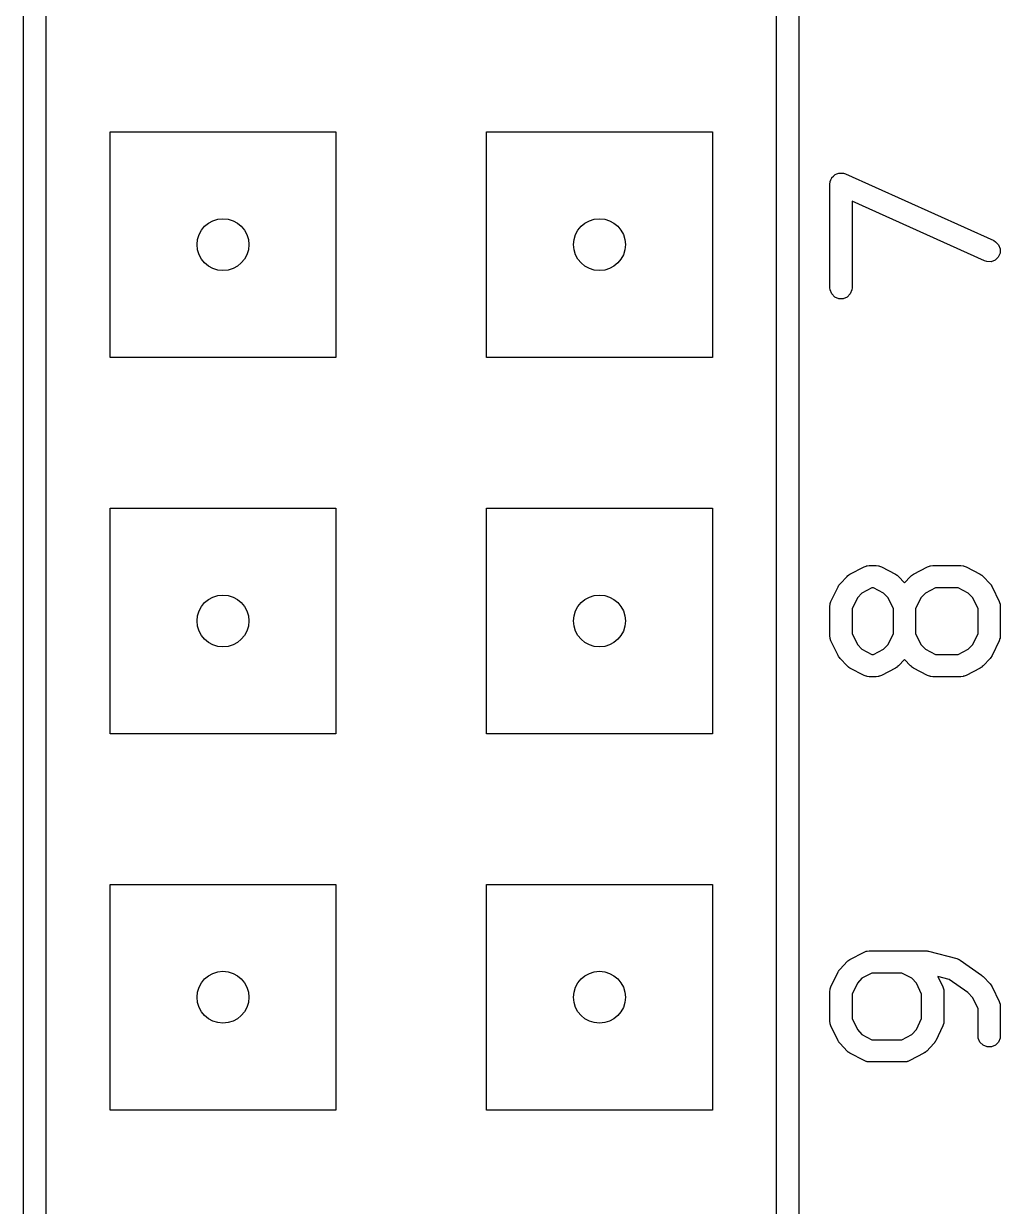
# Model space of a CAD drawing. Extents: x 0.22 to 2.57, y 0.23 to 2.1.
# Drawn here: x 2.3093 to 2.5687, y 0.7933 to 1.1075 of the extents above; entities that cross this region are included whole.
import ezdxf

# ---------------------------------------------------------------- set-up
doc = ezdxf.new("R2010")
doc.units = 0
doc.header["$MEASUREMENT"] = 0
doc.layers.add('BLACK', color=7, linetype='CONTINUOUS')

msp = doc.modelspace()

# ---------------------------------------------------------------- linework, layer by layer
at = {"layer": 'BLACK', "linetype": 'CONTINUOUS'}
for p, q in [((2.30925, 0.59882), (2.30925, 1.79882)), ((2.51516, 1.79882), (2.51516, 0.59882)), ((2.31516, 1.79587), (2.31516, 0.60177)), ((2.50925, 0.60177), (2.50925, 1.79587)), ((2.3322, 1.01882), (2.3322, 1.07882)), ((2.3322, 1.07882), (2.3922, 1.07882)), ((2.3922, 1.07882), (2.3922, 1.01882)), ((2.4322, 1.01882), (2.4322, 1.07882)), ((2.4322, 1.07882), (2.4922, 1.07882)), ((2.4922, 1.07882), (2.4922, 1.01882)), ((2.52342, 1.06491), (2.52347, 1.06548)), ((2.52347, 1.06548), (2.52349, 1.06553)), ((2.52349, 1.06557), (2.52371, 1.06606)), ((2.52349, 1.06553), (2.52349, 1.06557)), ((2.52371, 1.06606), (2.52392, 1.06655)), ((2.52392, 1.06655), (2.52395, 1.06658)), ((2.52395, 1.06658), (2.52397, 1.06662)), ((2.52397, 1.06662), (2.52435, 1.06699)), ((2.52435, 1.06699), (2.52473, 1.06736)), ((2.52473, 1.06736), (2.52477, 1.06738)), ((2.52477, 1.06738), (2.52481, 1.06741)), ((2.52481, 1.06741), (2.5253, 1.0676)), ((2.5253, 1.0676), (2.52579, 1.0678)), ((2.52579, 1.0678), (2.52584, 1.0678)), ((2.52584, 1.0678), (2.52588, 1.06782)), ((2.52588, 1.06782), (2.52641, 1.0678)), ((2.52641, 1.0678), (2.52695, 1.0678)), ((2.52695, 1.0678), (2.52699, 1.06779)), ((2.52699, 1.06779), (2.52703, 1.06779)), ((2.52703, 1.06779), (2.52758, 1.0676)), ((2.52758, 1.0676), (2.56695, 1.04988)), ((2.52342, 1.03735), (2.52342, 1.06491)), ((2.56453, 1.0445), (2.52932, 1.06034)), ((2.52932, 1.06034), (2.52932, 1.03735)), ((2.56695, 1.04988), (2.56745, 1.0496)), ((2.56745, 1.0496), (2.56824, 1.04876)), ((2.56824, 1.04876), (2.56865, 1.04768)), ((2.56865, 1.04768), (2.56862, 1.04653)), ((2.56508, 1.04431), (2.56453, 1.0445)), ((2.56623, 1.04428), (2.56508, 1.04431)), ((2.56731, 1.04469), (2.56623, 1.04428)), ((2.56815, 1.04548), (2.56731, 1.04469)), ((2.56862, 1.04653), (2.56815, 1.04548)), ((2.52347, 1.03677), (2.52342, 1.03735)), ((2.52932, 1.03735), (2.52927, 1.03677)), ((2.52392, 1.03571), (2.52347, 1.03677)), ((2.52473, 1.03489), (2.52392, 1.03571)), ((2.52579, 1.03445), (2.52473, 1.03489)), ((2.52695, 1.03445), (2.52579, 1.03445)), ((2.52801, 1.03489), (2.52695, 1.03445)), ((2.52883, 1.03571), (2.52801, 1.03489)), ((2.52927, 1.03677), (2.52883, 1.03571)), ((2.3922, 1.01882), (2.3322, 1.01882)), ((2.4922, 1.01882), (2.4322, 1.01882)), ((2.3322, 0.91882), (2.3322, 0.97882)), ((2.3322, 0.97882), (2.3922, 0.97882)), ((2.3922, 0.97882), (2.3922, 0.91882)), ((2.4322, 0.91882), (2.4322, 0.97882)), ((2.4322, 0.97882), (2.4922, 0.97882)), ((2.4922, 0.97882), (2.4922, 0.91882)), ((2.52875, 0.96122), (2.5325, 0.96319)), ((2.5325, 0.96319), (2.53303, 0.96341)), ((2.53303, 0.96341), (2.53317, 0.96342)), ((2.53317, 0.96342), (2.53329, 0.96347)), ((2.53329, 0.96347), (2.53387, 0.96353)), ((2.53387, 0.96353), (2.53574, 0.96353)), ((2.53574, 0.96353), (2.53632, 0.96347)), ((2.53632, 0.96347), (2.53645, 0.96342)), ((2.53645, 0.96342), (2.53658, 0.96341)), ((2.53658, 0.96341), (2.53712, 0.96319)), ((2.53712, 0.96319), (2.54087, 0.96122)), ((2.54562, 0.96122), (2.54937, 0.96319)), ((2.54937, 0.96319), (2.54991, 0.96341)), ((2.54991, 0.96341), (2.55004, 0.96342)), ((2.55004, 0.96342), (2.55017, 0.96347)), ((2.55017, 0.96347), (2.55074, 0.96353)), ((2.55074, 0.96353), (2.55824, 0.96353)), ((2.55824, 0.96353), (2.55882, 0.96347)), ((2.55882, 0.96347), (2.55894, 0.96342)), ((2.55894, 0.96342), (2.55908, 0.96341)), ((2.55908, 0.96341), (2.55961, 0.96319)), ((2.55961, 0.96319), (2.56336, 0.96122)), ((2.52594, 0.95846), (2.52611, 0.95868)), ((2.52611, 0.95868), (2.52798, 0.96065)), ((2.52798, 0.96065), (2.52821, 0.96085)), ((2.52821, 0.96085), (2.52826, 0.96091)), ((2.52826, 0.96091), (2.52835, 0.96096)), ((2.52835, 0.96096), (2.52842, 0.96102)), ((2.52842, 0.96102), (2.52849, 0.96106)), ((2.52849, 0.96106), (2.52875, 0.96122)), ((2.54087, 0.96122), (2.54112, 0.96106)), ((2.54112, 0.96106), (2.54119, 0.96102)), ((2.54119, 0.96102), (2.54127, 0.96096)), ((2.54127, 0.96096), (2.54135, 0.96091)), ((2.54135, 0.96091), (2.5414, 0.96085)), ((2.5414, 0.96085), (2.54163, 0.96065)), ((2.54163, 0.96065), (2.54324, 0.95895)), ((2.54324, 0.95895), (2.54486, 0.96065)), ((2.54486, 0.96065), (2.54509, 0.96085)), ((2.54509, 0.96085), (2.54514, 0.96091)), ((2.54514, 0.96091), (2.54522, 0.96096)), ((2.54522, 0.96096), (2.54529, 0.96102)), ((2.54529, 0.96102), (2.54536, 0.96106)), ((2.54536, 0.96106), (2.54562, 0.96122)), ((2.56336, 0.96122), (2.56362, 0.96106)), ((2.56362, 0.96106), (2.56369, 0.96102)), ((2.56369, 0.96102), (2.56377, 0.96096)), ((2.56377, 0.96096), (2.56385, 0.96091)), ((2.56385, 0.96091), (2.5639, 0.96085)), ((2.5639, 0.96085), (2.56413, 0.96065)), ((2.56413, 0.96065), (2.566, 0.95868)), ((2.566, 0.95868), (2.56618, 0.95846)), ((2.5237, 0.95397), (2.52558, 0.95791)), ((2.52558, 0.95791), (2.52572, 0.95815)), ((2.52572, 0.95815), (2.52575, 0.95822)), ((2.52575, 0.95822), (2.52582, 0.95831)), ((2.52582, 0.95831), (2.52588, 0.95841)), ((2.52588, 0.95841), (2.52594, 0.95846)), ((2.53192, 0.95622), (2.53071, 0.95495)), ((2.5346, 0.95763), (2.53192, 0.95622)), ((2.53502, 0.95763), (2.5346, 0.95763)), ((2.53769, 0.95622), (2.53502, 0.95763)), ((2.53891, 0.95495), (2.53769, 0.95622)), ((2.5488, 0.95622), (2.54758, 0.95495)), ((2.55147, 0.95763), (2.5488, 0.95622)), ((2.55751, 0.95763), (2.55147, 0.95763)), ((2.56019, 0.95622), (2.55751, 0.95763)), ((2.5614, 0.95495), (2.56019, 0.95622)), ((2.56618, 0.95846), (2.56623, 0.95841)), ((2.56623, 0.95841), (2.56629, 0.95831)), ((2.56629, 0.95831), (2.56636, 0.95822)), ((2.56636, 0.95822), (2.56639, 0.95815)), ((2.56639, 0.95815), (2.56653, 0.95791)), ((2.56653, 0.95791), (2.56841, 0.95397)), ((2.52342, 0.9527), (2.52347, 0.95328)), ((2.52342, 0.94483), (2.52342, 0.9527)), ((2.52347, 0.95328), (2.5235, 0.95335)), ((2.5235, 0.95335), (2.52351, 0.95343)), ((2.52351, 0.95343), (2.5237, 0.95397)), ((2.53071, 0.95495), (2.52932, 0.95204)), ((2.54029, 0.95204), (2.53891, 0.95495)), ((2.54758, 0.95495), (2.5462, 0.95204)), ((2.56279, 0.95204), (2.5614, 0.95495)), ((2.56841, 0.95397), (2.5686, 0.95343)), ((2.5686, 0.95343), (2.56861, 0.95335)), ((2.56861, 0.95335), (2.56864, 0.95328)), ((2.56864, 0.95328), (2.56869, 0.9527)), ((2.56869, 0.9527), (2.56869, 0.94483)), ((2.52932, 0.95204), (2.52932, 0.9455)), ((2.54029, 0.9455), (2.54029, 0.95204)), ((2.5462, 0.95204), (2.5462, 0.9455)), ((2.56279, 0.9455), (2.56279, 0.95204)), ((2.52347, 0.94425), (2.52342, 0.94483)), ((2.5235, 0.94418), (2.52347, 0.94425)), ((2.52351, 0.94411), (2.5235, 0.94418)), ((2.5237, 0.94356), (2.52351, 0.94411)), ((2.52558, 0.93962), (2.5237, 0.94356)), ((2.52932, 0.9455), (2.53071, 0.94259)), ((2.53891, 0.94259), (2.54029, 0.9455)), ((2.5462, 0.9455), (2.54758, 0.94259)), ((2.5614, 0.94259), (2.56279, 0.9455)), ((2.56841, 0.94356), (2.56653, 0.93962)), ((2.5686, 0.94411), (2.56841, 0.94356)), ((2.56861, 0.94418), (2.5686, 0.94411)), ((2.56864, 0.94425), (2.56861, 0.94418)), ((2.56869, 0.94483), (2.56864, 0.94425)), ((2.53071, 0.94259), (2.53192, 0.94131)), ((2.53192, 0.94131), (2.5346, 0.93991)), ((2.5346, 0.93991), (2.53502, 0.93991)), ((2.53502, 0.93991), (2.53769, 0.94131)), ((2.53769, 0.94131), (2.53891, 0.94259)), ((2.54758, 0.94259), (2.5488, 0.94131)), ((2.5488, 0.94131), (2.55147, 0.93991)), ((2.55147, 0.93991), (2.55751, 0.93991)), ((2.55751, 0.93991), (2.56019, 0.94131)), ((2.56019, 0.94131), (2.5614, 0.94259)), ((2.52572, 0.93939), (2.52558, 0.93962)), ((2.52575, 0.93931), (2.52572, 0.93939)), ((2.52582, 0.93922), (2.52575, 0.93931)), ((2.52588, 0.93913), (2.52582, 0.93922)), ((2.52594, 0.93908), (2.52588, 0.93913)), ((2.52611, 0.93886), (2.52594, 0.93908)), ((2.52798, 0.93689), (2.52611, 0.93886)), ((2.52821, 0.93669), (2.52798, 0.93689)), ((2.52826, 0.93663), (2.52821, 0.93669)), ((2.52835, 0.93657), (2.52826, 0.93663)), ((2.52842, 0.93651), (2.52835, 0.93657)), ((2.54127, 0.93657), (2.54119, 0.93651)), ((2.54135, 0.93663), (2.54127, 0.93657)), ((2.5414, 0.93669), (2.54135, 0.93663)), ((2.54163, 0.93689), (2.5414, 0.93669)), ((2.54324, 0.93858), (2.54163, 0.93689)), ((2.54486, 0.93689), (2.54324, 0.93858)), ((2.54509, 0.93669), (2.54486, 0.93689)), ((2.54514, 0.93663), (2.54509, 0.93669)), ((2.54522, 0.93657), (2.54514, 0.93663)), ((2.54529, 0.93651), (2.54522, 0.93657)), ((2.56377, 0.93657), (2.56369, 0.93651)), ((2.56385, 0.93663), (2.56377, 0.93657)), ((2.5639, 0.93669), (2.56385, 0.93663)), ((2.56413, 0.93689), (2.5639, 0.93669)), ((2.566, 0.93886), (2.56413, 0.93689)), ((2.56618, 0.93908), (2.566, 0.93886)), ((2.56623, 0.93913), (2.56618, 0.93908)), ((2.56629, 0.93922), (2.56623, 0.93913)), ((2.56636, 0.93931), (2.56629, 0.93922)), ((2.56639, 0.93939), (2.56636, 0.93931)), ((2.56653, 0.93962), (2.56639, 0.93939)), ((2.52849, 0.93648), (2.52842, 0.93651)), ((2.52875, 0.93631), (2.52849, 0.93648)), ((2.5325, 0.93434), (2.52875, 0.93631)), ((2.53303, 0.93412), (2.5325, 0.93434)), ((2.53317, 0.93411), (2.53303, 0.93412)), ((2.53329, 0.93406), (2.53317, 0.93411)), ((2.53387, 0.934), (2.53329, 0.93406)), ((2.53574, 0.934), (2.53387, 0.934)), ((2.53632, 0.93406), (2.53574, 0.934)), ((2.53645, 0.93411), (2.53632, 0.93406)), ((2.53658, 0.93412), (2.53645, 0.93411)), ((2.53712, 0.93434), (2.53658, 0.93412)), ((2.54087, 0.93631), (2.53712, 0.93434)), ((2.54112, 0.93648), (2.54087, 0.93631)), ((2.54119, 0.93651), (2.54112, 0.93648)), ((2.54536, 0.93648), (2.54529, 0.93651)), ((2.54562, 0.93631), (2.54536, 0.93648)), ((2.54937, 0.93434), (2.54562, 0.93631)), ((2.54991, 0.93412), (2.54937, 0.93434)), ((2.55004, 0.93411), (2.54991, 0.93412)), ((2.55017, 0.93406), (2.55004, 0.93411)), ((2.55074, 0.934), (2.55017, 0.93406)), ((2.55824, 0.934), (2.55074, 0.934)), ((2.55882, 0.93406), (2.55824, 0.934)), ((2.55894, 0.93411), (2.55882, 0.93406)), ((2.55908, 0.93412), (2.55894, 0.93411)), ((2.55961, 0.93434), (2.55908, 0.93412)), ((2.56336, 0.93631), (2.55961, 0.93434)), ((2.56362, 0.93648), (2.56336, 0.93631)), ((2.56369, 0.93651), (2.56362, 0.93648)), ((2.3922, 0.91882), (2.3322, 0.91882)), ((2.4922, 0.91882), (2.4322, 0.91882)), ((2.3322, 0.81882), (2.3322, 0.87882)), ((2.3322, 0.87882), (2.3922, 0.87882)), ((2.3922, 0.87882), (2.3922, 0.81882)), ((2.4322, 0.81882), (2.4322, 0.87882)), ((2.4322, 0.87882), (2.4922, 0.87882)), ((2.4922, 0.87882), (2.4922, 0.81882)), ((2.53329, 0.86111), (2.53387, 0.86117)), ((2.53387, 0.86117), (2.54887, 0.86117)), ((2.54887, 0.86117), (2.54899, 0.86116)), ((2.54899, 0.86116), (2.54905, 0.86116)), ((2.54905, 0.86116), (2.54924, 0.86113)), ((2.54924, 0.86113), (2.54944, 0.86111)), ((2.52611, 0.85632), (2.52798, 0.85828)), ((2.52798, 0.85828), (2.52821, 0.85848)), ((2.52821, 0.85848), (2.52826, 0.85854)), ((2.52826, 0.85854), (2.52835, 0.8586)), ((2.52835, 0.8586), (2.52842, 0.85866)), ((2.52842, 0.85866), (2.52849, 0.85869)), ((2.52849, 0.85869), (2.52875, 0.85886)), ((2.52875, 0.85886), (2.5325, 0.86083)), ((2.5325, 0.86083), (2.53303, 0.86105)), ((2.53303, 0.86105), (2.53317, 0.86106)), ((2.53317, 0.86106), (2.53329, 0.86111)), ((2.54944, 0.86111), (2.54949, 0.86109)), ((2.54949, 0.86109), (2.54962, 0.86107)), ((2.54962, 0.86107), (2.55712, 0.8591)), ((2.55712, 0.8591), (2.55749, 0.85896)), ((2.55749, 0.85896), (2.55756, 0.85895)), ((2.55756, 0.85895), (2.55761, 0.85892)), ((2.55761, 0.85892), (2.55766, 0.8589)), ((2.55766, 0.8589), (2.55771, 0.85886)), ((2.55771, 0.85886), (2.55806, 0.85867)), ((2.55806, 0.85867), (2.56368, 0.85473)), ((2.5237, 0.85161), (2.52558, 0.85555)), ((2.52558, 0.85555), (2.52572, 0.85579)), ((2.52572, 0.85579), (2.52575, 0.85586)), ((2.52575, 0.85586), (2.52582, 0.85595)), ((2.52582, 0.85595), (2.52588, 0.85604)), ((2.52588, 0.85604), (2.52594, 0.8561)), ((2.52594, 0.8561), (2.52611, 0.85632)), ((2.5346, 0.85526), (2.53192, 0.85386)), ((2.54252, 0.85526), (2.5346, 0.85526)), ((2.54519, 0.85386), (2.54252, 0.85526)), ((2.53071, 0.85258), (2.52932, 0.84967)), ((2.53192, 0.85386), (2.53071, 0.85258)), ((2.5464, 0.85258), (2.54519, 0.85386)), ((2.54779, 0.84967), (2.5464, 0.85258)), ((2.55511, 0.85353), (2.55212, 0.85431)), ((2.55212, 0.85431), (2.55341, 0.85161)), ((2.56006, 0.85006), (2.55511, 0.85353)), ((2.56368, 0.85473), (2.56369, 0.85473)), ((2.56369, 0.85473), (2.56369, 0.85472)), ((2.56369, 0.85472), (2.5639, 0.85454)), ((2.5639, 0.85454), (2.56412, 0.85435)), ((2.56412, 0.85435), (2.56413, 0.85435)), ((2.56413, 0.85435), (2.56413, 0.85435)), ((2.56413, 0.85435), (2.566, 0.85238)), ((2.566, 0.85238), (2.56618, 0.85216)), ((2.56618, 0.85216), (2.56623, 0.85211)), ((2.56623, 0.85211), (2.56629, 0.85201)), ((2.56629, 0.85201), (2.56636, 0.85192)), ((2.56636, 0.85192), (2.56639, 0.85185)), ((2.56639, 0.85185), (2.56653, 0.85161)), ((2.52342, 0.85034), (2.52347, 0.85092)), ((2.52342, 0.84247), (2.52342, 0.85034)), ((2.52347, 0.85092), (2.5235, 0.85099)), ((2.5235, 0.85099), (2.52351, 0.85107)), ((2.52351, 0.85107), (2.5237, 0.85161)), ((2.52932, 0.84967), (2.52932, 0.84314)), ((2.54779, 0.84314), (2.54779, 0.84967)), ((2.55341, 0.85161), (2.55361, 0.85107)), ((2.55361, 0.85107), (2.55361, 0.85099)), ((2.55361, 0.85099), (2.55364, 0.85092)), ((2.55364, 0.85092), (2.5537, 0.85034)), ((2.5537, 0.85034), (2.5537, 0.84247)), ((2.5614, 0.84865), (2.56006, 0.85006)), ((2.56279, 0.84574), (2.5614, 0.84865)), ((2.56653, 0.85161), (2.56841, 0.84767)), ((2.56279, 0.83853), (2.56279, 0.84574)), ((2.56841, 0.84767), (2.5686, 0.84713)), ((2.5686, 0.84713), (2.56861, 0.84705)), ((2.56861, 0.84705), (2.56864, 0.84698)), ((2.56864, 0.84698), (2.56869, 0.8464)), ((2.56869, 0.8464), (2.56869, 0.83853)), ((2.52347, 0.84189), (2.52342, 0.84247)), ((2.52932, 0.84314), (2.53071, 0.84023)), ((2.5464, 0.84023), (2.54779, 0.84314)), ((2.5537, 0.84247), (2.55364, 0.84189)), ((2.5235, 0.84182), (2.52347, 0.84189)), ((2.52351, 0.84174), (2.5235, 0.84182)), ((2.5237, 0.8412), (2.52351, 0.84174)), ((2.52558, 0.83726), (2.5237, 0.8412)), ((2.53071, 0.84023), (2.53192, 0.83895)), ((2.54519, 0.83895), (2.5464, 0.84023)), ((2.55341, 0.8412), (2.55153, 0.83726)), ((2.55361, 0.84174), (2.55341, 0.8412)), ((2.55364, 0.84189), (2.55361, 0.84182)), ((2.55361, 0.84182), (2.55361, 0.84174)), ((2.52572, 0.83702), (2.52558, 0.83726)), ((2.52575, 0.83695), (2.52572, 0.83702)), ((2.52582, 0.83686), (2.52575, 0.83695)), ((2.52588, 0.83677), (2.52582, 0.83686)), ((2.52594, 0.83671), (2.52588, 0.83677)), ((2.52611, 0.83649), (2.52594, 0.83671)), ((2.52798, 0.83453), (2.52611, 0.83649)), ((2.53192, 0.83895), (2.5346, 0.83755)), ((2.5346, 0.83755), (2.54252, 0.83755)), ((2.54252, 0.83755), (2.54519, 0.83895)), ((2.55101, 0.83649), (2.54913, 0.83453)), ((2.55118, 0.83671), (2.55101, 0.83649)), ((2.55124, 0.83677), (2.55118, 0.83671)), ((2.55129, 0.83686), (2.55124, 0.83677)), ((2.55136, 0.83695), (2.55129, 0.83686)), ((2.55139, 0.83702), (2.55136, 0.83695)), ((2.55153, 0.83726), (2.55139, 0.83702)), ((2.56284, 0.83795), (2.56279, 0.83853)), ((2.56329, 0.83689), (2.56284, 0.83795)), ((2.5641, 0.83608), (2.56329, 0.83689)), ((2.56516, 0.83563), (2.5641, 0.83608)), ((2.56738, 0.83608), (2.56632, 0.83563)), ((2.5682, 0.83689), (2.56738, 0.83608)), ((2.56864, 0.83795), (2.5682, 0.83689)), ((2.56869, 0.83853), (2.56864, 0.83795)), ((2.52821, 0.83433), (2.52798, 0.83453)), ((2.52826, 0.83427), (2.52821, 0.83433)), ((2.52835, 0.83421), (2.52826, 0.83427)), ((2.52842, 0.83415), (2.52835, 0.83421)), ((2.52849, 0.83412), (2.52842, 0.83415)), ((2.52875, 0.83395), (2.52849, 0.83412)), ((2.5325, 0.83198), (2.52875, 0.83395)), ((2.54837, 0.83395), (2.54462, 0.83198)), ((2.54862, 0.83412), (2.54837, 0.83395)), ((2.54869, 0.83415), (2.54862, 0.83412)), ((2.54877, 0.83421), (2.54869, 0.83415)), ((2.54885, 0.83427), (2.54877, 0.83421)), ((2.5489, 0.83433), (2.54885, 0.83427)), ((2.54913, 0.83453), (2.5489, 0.83433)), ((2.56632, 0.83563), (2.56516, 0.83563)), ((2.53303, 0.83176), (2.5325, 0.83198)), ((2.53317, 0.83175), (2.53303, 0.83176)), ((2.53329, 0.8317), (2.53317, 0.83175)), ((2.53387, 0.83164), (2.53329, 0.8317)), ((2.54324, 0.83164), (2.53387, 0.83164)), ((2.54382, 0.8317), (2.54324, 0.83164)), ((2.54394, 0.83175), (2.54382, 0.8317)), ((2.54408, 0.83176), (2.54394, 0.83175)), ((2.54462, 0.83198), (2.54408, 0.83176)), ((2.3922, 0.81882), (2.3322, 0.81882)), ((2.4922, 0.81882), (2.4322, 0.81882))]:
    msp.add_line(p, q, dxfattribs=at)
at = {"layer": 'BLACK'}
for centre in [(2.3622, 1.04882), (2.4622, 1.04882), (2.3622, 0.94882), (2.4622, 0.94882), (2.3622, 0.84882), (2.4622, 0.84882)]:
    msp.add_circle(centre, 0.00689, dxfattribs=at)
at = {"layer": 'WHITE'}
for centre in [(2.3622, 1.04882), (2.4622, 1.04882), (2.3622, 0.94882), (2.4622, 0.94882), (2.3622, 0.84882), (2.4622, 0.84882)]:
    msp.add_circle(centre, 0.00689, dxfattribs=at)

doc.saveas('drawing.dxf')
